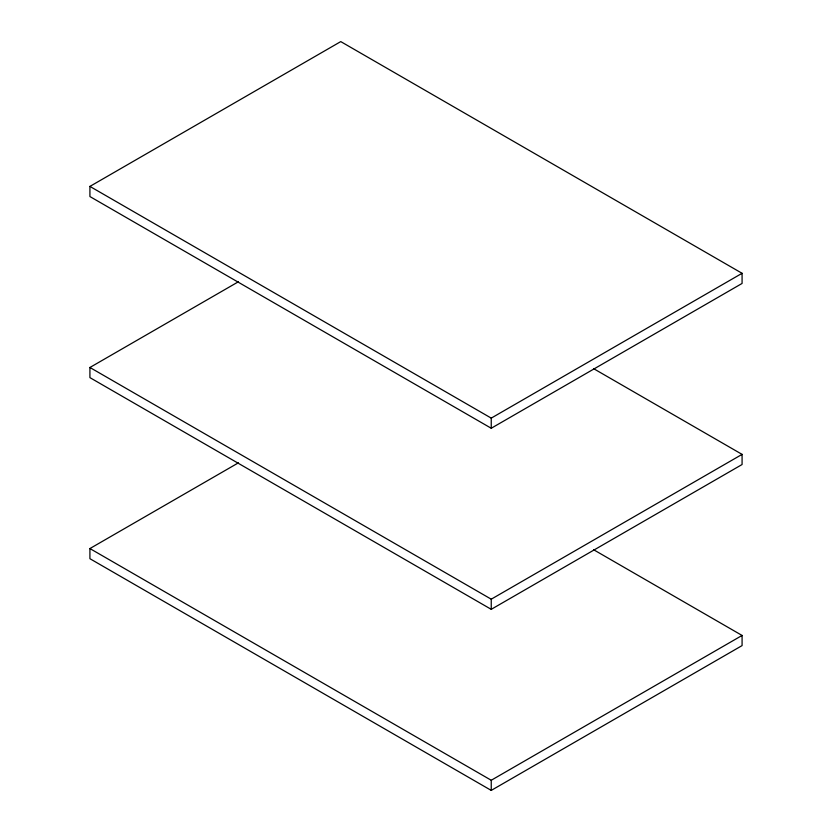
<?xml version="1.0" encoding="UTF-8"?>
<svg xmlns="http://www.w3.org/2000/svg" width="832" height="832" viewBox="0 0 832 832"><rect width="100%" height="100%" fill="white"/><g stroke="black" fill="none" stroke-linecap="round" stroke-linejoin="round"><path stroke-width="1.25" d="M89.918 186.41L340.756 41.6L742.082 273.302L742.082 283.442L491.244 428.251L89.918 196.55L89.918 186.41L491.244 418.122L742.082 273.302M593.684 368.701L742.082 454.376L742.082 464.516L491.244 609.326L89.918 377.624L89.918 367.484L238.399 281.767M593.684 549.775L742.082 635.45L742.082 645.59L491.244 790.4L89.918 558.698L89.918 548.558L238.399 462.842M89.918 367.484L491.244 599.186L742.082 454.376M89.918 548.558L491.244 780.26L742.082 635.45M491.244 418.122L491.244 428.251M491.244 599.186L491.244 609.326M491.244 780.26L491.244 790.4"/></g></svg>
